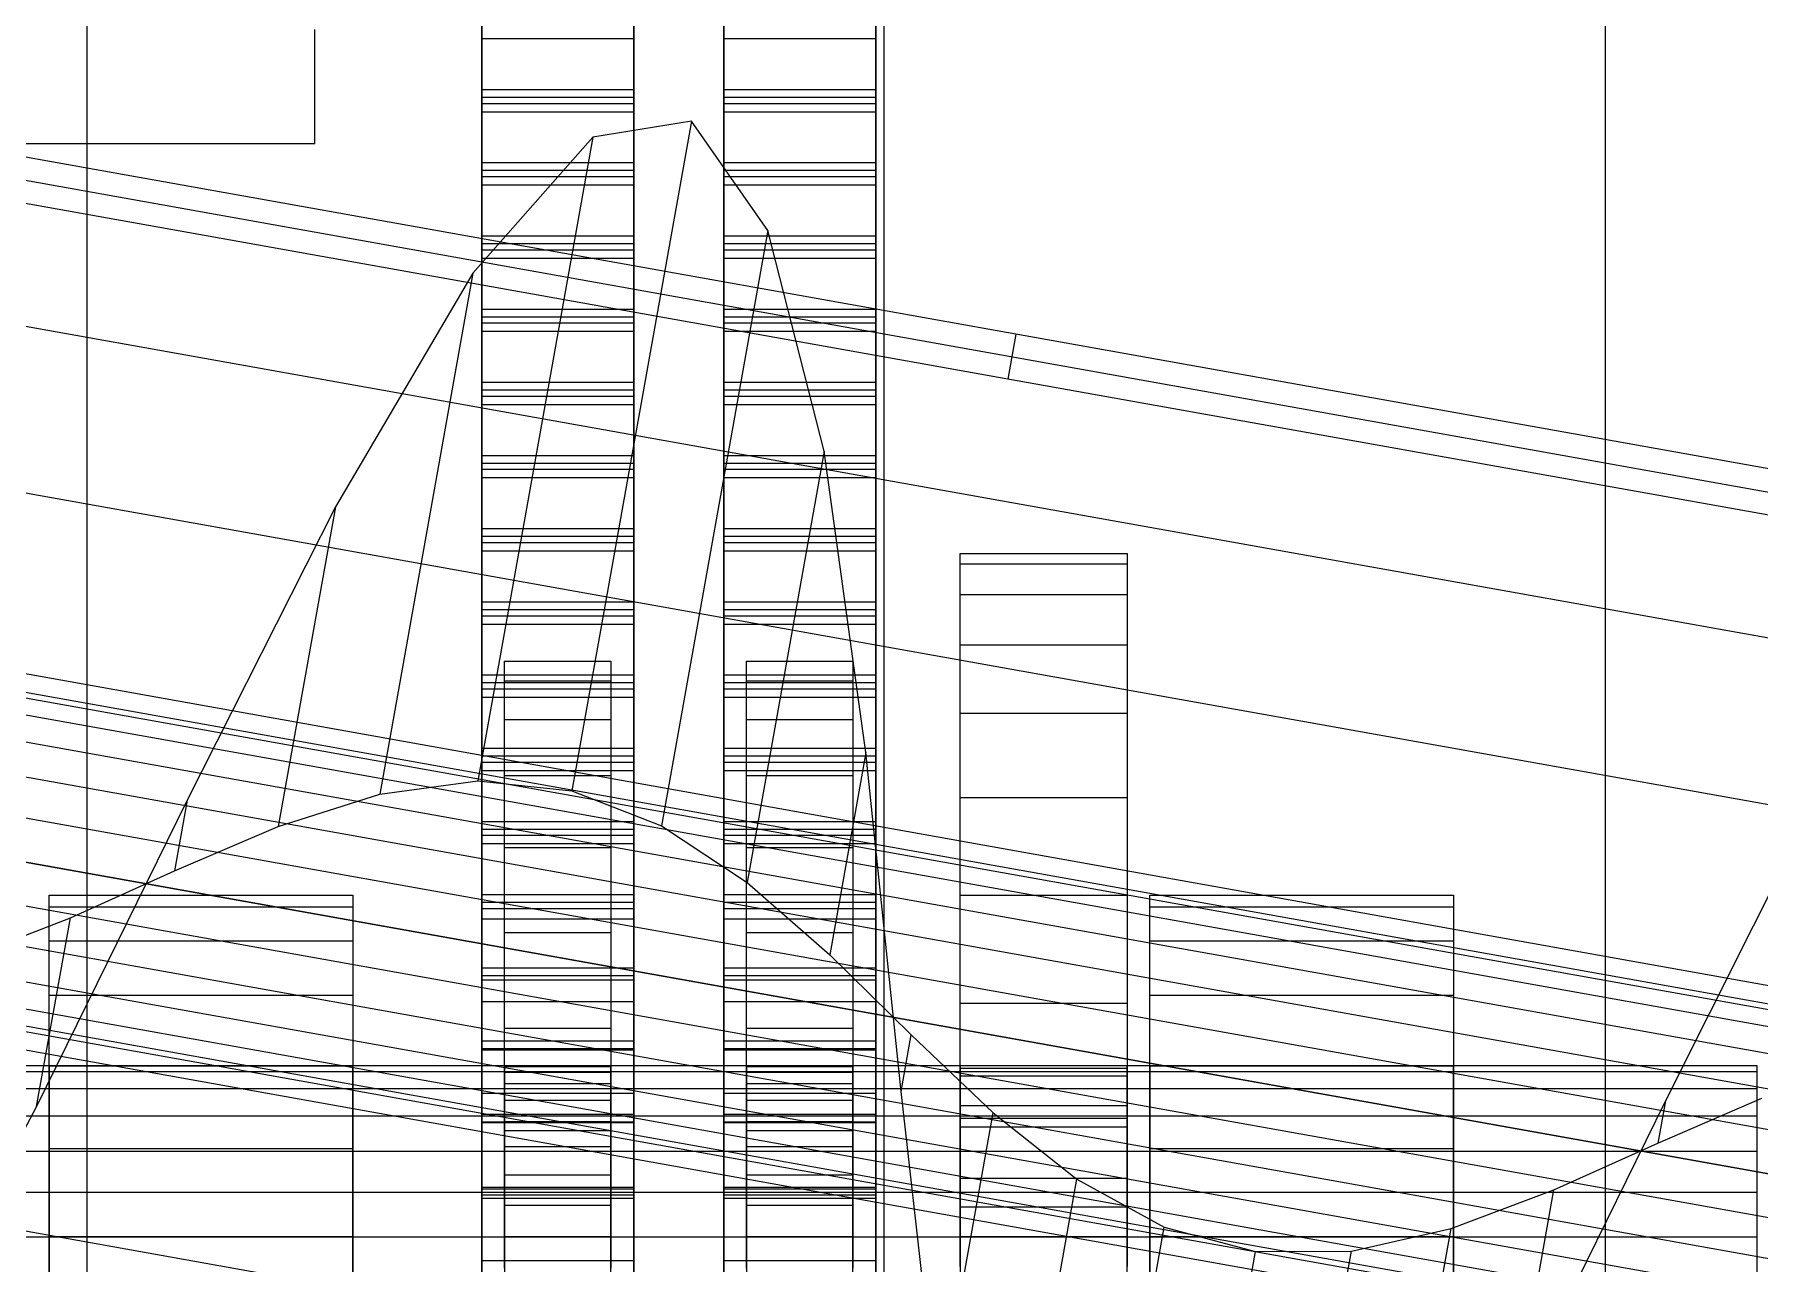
# Model space of a CAD drawing. Header units: millimetres. Extents: x -2500 to 58855, y -53268 to 6837.
# Drawn here: x 1393.1 to 1620.3, y -33517 to -33355.2 of the extents above; entities that cross this region are included whole.
import ezdxf

# ---------------------------------------------------------------- set-up
doc = ezdxf.new("R2010")
doc.units = ezdxf.units.MM
doc.layers.add('frontal_dos-mix', color=7, linetype='Continuous', lineweight=0)
doc.layers.add('frontal_secador', color=7, linetype='Continuous', lineweight=0)

msp = doc.modelspace()

# ---------------------------------------------------------------- linework, layer by layer
at = {"layer": 'frontal_dos-mix'}
for p, q in [((265.556, -33172.991), (1915.556, -33467.991)), ((1912.222, -33486.638), (262.222, -33191.638)), ((1908.419, -33507.911), (258.419, -33212.911)), ((1952.96, -33542.881), (174.989, -33225.002)), ((1953.091, -33542.143), (175.121, -33224.264)), ((1952.573, -33545.045), (174.602, -33227.165)), ((1951.957, -33548.486), (173.987, -33230.607)), ((1951.156, -33552.972), (173.185, -33235.092)), ((1904.292, -33530.994), (254.292, -33235.994)), ((1950.222, -33558.195), (172.251, -33240.315)), ((171.249, -33245.92), (1949.22, -33563.8)), ((1948.217, -33569.405), (170.247, -33251.525)), ((1947.284, -33574.628), (169.313, -33256.749)), ((1900, -33555), (250, -33260)), ((1946.482, -33579.113), (168.511, -33261.234)), ((1945.48, -33584.719), (167.509, -33266.839)), ((1945.866, -33582.555), (167.896, -33264.675)), ((1945.348, -33585.456), (167.377, -33267.577)), ((1895.708, -33579.006), (245.708, -33284.006)), ((1891.581, -33602.089), (241.581, -33307.089)), ((1522.328, -33394.639), (1128.572, -33324.24)), ((1521.272, -33400.546), (1127.516, -33330.147)), ((1479.623, -33366.578), (1463.854, -33454.774)), ((1479.623, -33366.578), (1466.637, -33368.662)), ((1489.66, -33380.983), (1479.623, -33366.578)), ((1466.637, -33368.662), (1450.819, -33386.592)), ((1466.637, -33368.662), (1451.482, -33453.428)), ((1489.66, -33380.983), (1475.648, -33459.36)), ((1497.078, -33410.04), (1489.66, -33380.983)), ((1450.819, -33386.592), (1432.707, -33417.348)), ((1450.819, -33386.592), (1438.554, -33455.194)), ((1522.328, -33394.639), (1521.272, -33400.546)), ((1916.084, -33465.038), (1522.328, -33394.639)), ((1915.028, -33470.945), (1521.272, -33400.546)), ((1497.078, -33410.04), (1486.926, -33466.823)), ((1502.598, -33449.713), (1497.078, -33410.04)), ((1432.707, -33417.348), (1413.187, -33455.98)), ((1432.707, -33417.348), (1425.175, -33459.479)), ((1502.598, -33449.713), (1497.832, -33476.372)), ((1507.227, -33494.37), (1502.598, -33449.713)), ((1425.175, -33459.479), (1438.554, -33455.194)), ((1438.554, -33455.194), (1451.482, -33453.428)), ((1451.482, -33453.428), (1463.854, -33454.774)), ((1463.854, -33454.774), (1475.648, -33459.36)), ((1413.187, -33455.98), (1393.356, -33496.357)), ((1413.187, -33455.98), (1411.519, -33465.312)), ((1627.523, -33456.45), (1607.914, -33495.58)), ((1411.519, -33465.312), (1425.175, -33459.479)), ((1475.648, -33459.36), (1486.926, -33466.823)), ((1397.802, -33471.487), (1411.519, -33465.312)), ((1486.926, -33466.823), (1497.832, -33476.372)), ((1384.248, -33476.749), (1397.802, -33471.487)), ((1393.356, -33496.357), (1397.802, -33471.487)), ((1497.832, -33476.372), (1508.562, -33486.9)), ((1507.227, -33494.37), (1508.562, -33486.9)), ((1508.562, -33486.9), (1519.342, -33497.154)), ((1393.356, -33496.357), (1374.355, -33532.084)), ((1512.105, -33537.631), (1507.227, -33494.37)), ((1607.914, -33495.58), (1588.118, -33535.757)), ((1606.912, -33501.185), (1620.585, -33495.255)), ((1607.914, -33495.58), (1606.912, -33501.185)), ((1512.105, -33537.631), (1519.342, -33497.154)), ((1519.342, -33497.154), (1530.388, -33505.921)), ((1593.202, -33507.321), (1606.912, -33501.185)), ((1518.337, -33573.324), (1530.388, -33505.921)), ((1530.388, -33505.921), (1541.876, -33512.213)), ((1579.678, -33512.413), (1593.202, -33507.321)), ((1588.118, -33535.757), (1593.202, -33507.321)), ((1526.821, -33596.416), (1541.876, -33512.213)), ((1541.876, -33512.213), (1553.916, -33515.412)), ((1566.537, -33515.368), (1579.678, -33512.413)), ((1569.272, -33570.619), (1579.678, -33512.413)), ((1538.12, -33603.766), (1553.916, -33515.412)), ((1552.372, -33594.598), (1566.537, -33515.368)), ((1553.916, -33515.412), (1566.537, -33515.368))]:
    msp.add_line(p, q, dxfattribs=at)
at = {"layer": 'frontal_secador'}
for p, q in [((1600, -35975), (1600, -33010)), ((1400, -35335), (1400, -33065)), ((1400, -34650), (1400, -33065)), ((1400, -35350), (1400, -33100)), ((1505, -33623.5), (1505, -33123.5)), ((1452, -33346.048), (1452, -33355.686)), ((1472, -33355.686), (1472, -33346.048)), ((1483.88, -33346.048), (1483.88, -33355.686)), ((1503.88, -33355.686), (1503.88, -33346.048)), ((1452, -33362.398), (1452, -33352.76)), ((1472, -33352.76), (1472, -33362.398)), ((1483.88, -33362.398), (1483.88, -33352.76)), ((1503.88, -33352.76), (1503.88, -33362.398)), ((1430, -33369.495), (1430, -33354.495)), ((1452, -33353.811), (1452, -33363.45)), ((1452, -33353.811), (1452, -33362.398)), ((1452, -33364.273), (1452, -33354.635)), ((1472, -33363.45), (1472, -33353.811)), ((1472, -33362.398), (1472, -33353.811)), ((1472, -33354.635), (1472, -33364.273)), ((1483.88, -33353.811), (1483.88, -33363.45)), ((1483.88, -33353.811), (1483.88, -33362.398)), ((1483.88, -33364.273), (1483.88, -33354.635)), ((1503.88, -33363.45), (1503.88, -33353.811)), ((1503.88, -33362.398), (1503.88, -33353.811)), ((1503.88, -33354.635), (1503.88, -33364.273)), ((1452, -33355.686), (1472, -33355.686)), ((1452, -33364.273), (1452, -33355.686)), ((1452, -33355.686), (1452, -33365.325)), ((1472, -33355.686), (1472, -33364.273)), ((1472, -33365.325), (1472, -33355.686)), ((1483.88, -33355.686), (1503.88, -33355.686)), ((1483.88, -33364.273), (1483.88, -33355.686)), ((1483.88, -33355.686), (1483.88, -33365.325)), ((1503.88, -33355.686), (1503.88, -33364.273)), ((1503.88, -33365.325), (1503.88, -33355.686)), ((1452, -33372.037), (1452, -33362.398)), ((1452, -33362.398), (1472, -33362.398)), ((1472, -33363.45), (1452, -33363.45)), ((1452, -33363.45), (1452, -33373.088)), ((1452, -33363.45), (1452, -33372.037)), ((1472, -33364.273), (1452, -33364.273)), ((1452, -33373.912), (1452, -33364.273)), ((1472, -33362.398), (1472, -33372.037)), ((1472, -33373.088), (1472, -33363.45)), ((1472, -33372.037), (1472, -33363.45)), ((1472, -33364.273), (1472, -33373.912)), ((1483.88, -33372.037), (1483.88, -33362.398)), ((1483.88, -33362.398), (1503.88, -33362.398)), ((1503.88, -33363.45), (1483.88, -33363.45)), ((1483.88, -33363.45), (1483.88, -33373.088)), ((1483.88, -33363.45), (1483.88, -33372.037)), ((1503.88, -33364.273), (1483.88, -33364.273)), ((1483.88, -33373.912), (1483.88, -33364.273)), ((1503.88, -33362.398), (1503.88, -33372.037)), ((1503.88, -33373.088), (1503.88, -33363.45)), ((1503.88, -33372.037), (1503.88, -33363.45)), ((1503.88, -33364.273), (1503.88, -33373.912)), ((1452, -33365.325), (1472, -33365.325)), ((1452, -33373.912), (1452, -33365.325)), ((1452, -33365.325), (1452, -33374.963)), ((1472, -33365.325), (1472, -33373.912)), ((1472, -33374.963), (1472, -33365.325)), ((1483.88, -33365.325), (1503.88, -33365.325)), ((1483.88, -33373.912), (1483.88, -33365.325)), ((1483.88, -33365.325), (1483.88, -33374.963)), ((1503.88, -33365.325), (1503.88, -33373.912)), ((1503.88, -33374.963), (1503.88, -33365.325)), ((1370, -33369.495), (1430, -33369.495)), ((1452, -33381.675), (1452, -33372.037)), ((1452, -33372.037), (1472, -33372.037)), ((1472, -33373.088), (1452, -33373.088)), ((1452, -33373.088), (1452, -33382.727)), ((1452, -33373.088), (1452, -33381.675)), ((1472, -33372.037), (1472, -33381.675)), ((1472, -33382.727), (1472, -33373.088)), ((1472, -33381.675), (1472, -33373.088)), ((1483.88, -33381.675), (1483.88, -33372.037)), ((1483.88, -33372.037), (1503.88, -33372.037)), ((1503.88, -33373.088), (1483.88, -33373.088)), ((1483.88, -33373.088), (1483.88, -33382.727)), ((1483.88, -33373.088), (1483.88, -33381.675)), ((1503.88, -33372.037), (1503.88, -33381.675)), ((1503.88, -33382.727), (1503.88, -33373.088)), ((1503.88, -33381.675), (1503.88, -33373.088)), ((1472, -33373.912), (1452, -33373.912)), ((1452, -33383.55), (1452, -33373.912)), ((1452, -33374.963), (1472, -33374.963)), ((1452, -33383.55), (1452, -33374.963)), ((1452, -33374.963), (1452, -33384.602)), ((1472, -33373.912), (1472, -33383.55)), ((1472, -33374.963), (1472, -33383.55)), ((1472, -33384.602), (1472, -33374.963)), ((1503.88, -33373.912), (1483.88, -33373.912)), ((1483.88, -33383.55), (1483.88, -33373.912)), ((1483.88, -33374.963), (1503.88, -33374.963)), ((1483.88, -33383.55), (1483.88, -33374.963)), ((1483.88, -33374.963), (1483.88, -33384.602)), ((1503.88, -33373.912), (1503.88, -33383.55)), ((1503.88, -33374.963), (1503.88, -33383.55)), ((1503.88, -33384.602), (1503.88, -33374.963)), ((1452, -33391.314), (1452, -33381.675)), ((1452, -33381.675), (1472, -33381.675)), ((1472, -33382.727), (1452, -33382.727)), ((1452, -33382.727), (1452, -33392.365)), ((1452, -33382.727), (1452, -33391.314)), ((1472, -33381.675), (1472, -33391.314)), ((1472, -33392.365), (1472, -33382.727)), ((1472, -33391.314), (1472, -33382.727)), ((1483.88, -33391.314), (1483.88, -33381.675)), ((1483.88, -33381.675), (1503.88, -33381.675)), ((1503.88, -33382.727), (1483.88, -33382.727)), ((1483.88, -33382.727), (1483.88, -33392.365)), ((1483.88, -33382.727), (1483.88, -33391.314)), ((1503.88, -33381.675), (1503.88, -33391.314)), ((1503.88, -33392.365), (1503.88, -33382.727)), ((1503.88, -33391.314), (1503.88, -33382.727)), ((1472, -33383.55), (1452, -33383.55)), ((1452, -33393.189), (1452, -33383.55)), ((1452, -33384.602), (1472, -33384.602)), ((1452, -33393.189), (1452, -33384.602)), ((1452, -33384.602), (1452, -33394.24)), ((1472, -33383.55), (1472, -33393.189)), ((1472, -33384.602), (1472, -33393.189)), ((1472, -33394.24), (1472, -33384.602)), ((1503.88, -33383.55), (1483.88, -33383.55)), ((1483.88, -33393.189), (1483.88, -33383.55)), ((1483.88, -33384.602), (1503.88, -33384.602)), ((1483.88, -33393.189), (1483.88, -33384.602)), ((1483.88, -33384.602), (1483.88, -33394.24)), ((1503.88, -33383.55), (1503.88, -33393.189)), ((1503.88, -33384.602), (1503.88, -33393.189)), ((1503.88, -33394.24), (1503.88, -33384.602)), ((1452, -33400.952), (1452, -33391.314)), ((1452, -33391.314), (1472, -33391.314)), ((1472, -33391.314), (1472, -33400.952)), ((1483.88, -33400.952), (1483.88, -33391.314)), ((1483.88, -33391.314), (1503.88, -33391.314)), ((1503.88, -33391.314), (1503.88, -33400.952)), ((1472, -33392.365), (1452, -33392.365)), ((1452, -33392.365), (1452, -33402.004)), ((1452, -33392.365), (1452, -33400.952)), ((1472, -33393.189), (1452, -33393.189)), ((1452, -33402.827), (1452, -33393.189)), ((1472, -33402.004), (1472, -33392.365)), ((1472, -33400.952), (1472, -33392.365)), ((1472, -33393.189), (1472, -33402.827)), ((1503.88, -33392.365), (1483.88, -33392.365)), ((1483.88, -33392.365), (1483.88, -33402.004)), ((1483.88, -33392.365), (1483.88, -33400.952)), ((1503.88, -33393.189), (1483.88, -33393.189)), ((1483.88, -33402.827), (1483.88, -33393.189)), ((1503.88, -33402.004), (1503.88, -33392.365)), ((1503.88, -33400.952), (1503.88, -33392.365)), ((1503.88, -33393.189), (1503.88, -33402.827)), ((1452, -33394.24), (1472, -33394.24)), ((1452, -33402.827), (1452, -33394.24)), ((1452, -33394.24), (1452, -33403.879)), ((1472, -33394.24), (1472, -33402.827)), ((1472, -33403.879), (1472, -33394.24)), ((1483.88, -33394.24), (1503.88, -33394.24)), ((1483.88, -33402.827), (1483.88, -33394.24)), ((1483.88, -33394.24), (1483.88, -33403.879)), ((1503.88, -33394.24), (1503.88, -33402.827)), ((1503.88, -33403.879), (1503.88, -33394.24)), ((1452, -33410.591), (1452, -33400.952)), ((1452, -33400.952), (1472, -33400.952)), ((1472, -33400.952), (1472, -33410.591)), ((1483.88, -33410.591), (1483.88, -33400.952)), ((1483.88, -33400.952), (1503.88, -33400.952)), ((1503.88, -33400.952), (1503.88, -33410.591)), ((1472, -33402.004), (1452, -33402.004)), ((1452, -33402.004), (1452, -33411.642)), ((1452, -33402.004), (1452, -33410.591)), ((1472, -33402.827), (1452, -33402.827)), ((1452, -33412.466), (1452, -33402.827)), ((1472, -33411.642), (1472, -33402.004)), ((1472, -33410.591), (1472, -33402.004)), ((1472, -33402.827), (1472, -33412.466)), ((1503.88, -33402.004), (1483.88, -33402.004)), ((1483.88, -33402.004), (1483.88, -33411.642)), ((1483.88, -33402.004), (1483.88, -33410.591)), ((1503.88, -33402.827), (1483.88, -33402.827)), ((1483.88, -33412.466), (1483.88, -33402.827)), ((1503.88, -33411.642), (1503.88, -33402.004)), ((1503.88, -33410.591), (1503.88, -33402.004)), ((1503.88, -33402.827), (1503.88, -33412.466)), ((1452, -33403.879), (1472, -33403.879)), ((1452, -33412.466), (1452, -33403.879)), ((1452, -33403.879), (1452, -33413.517)), ((1472, -33403.879), (1472, -33412.466)), ((1472, -33413.517), (1472, -33403.879)), ((1483.88, -33403.879), (1503.88, -33403.879)), ((1483.88, -33412.466), (1483.88, -33403.879)), ((1483.88, -33403.879), (1483.88, -33413.517)), ((1503.88, -33403.879), (1503.88, -33412.466)), ((1503.88, -33413.517), (1503.88, -33403.879)), ((1452, -33420.229), (1452, -33410.591)), ((1452, -33410.591), (1472, -33410.591)), ((1472, -33411.642), (1452, -33411.642)), ((1452, -33411.642), (1452, -33421.281)), ((1452, -33411.642), (1452, -33420.229)), ((1472, -33410.591), (1472, -33420.229)), ((1472, -33421.281), (1472, -33411.642)), ((1472, -33420.229), (1472, -33411.642)), ((1483.88, -33420.229), (1483.88, -33410.591)), ((1483.88, -33410.591), (1503.88, -33410.591)), ((1503.88, -33411.642), (1483.88, -33411.642)), ((1483.88, -33411.642), (1483.88, -33421.281)), ((1483.88, -33411.642), (1483.88, -33420.229)), ((1503.88, -33410.591), (1503.88, -33420.229)), ((1503.88, -33421.281), (1503.88, -33411.642)), ((1503.88, -33420.229), (1503.88, -33411.642)), ((1472, -33412.466), (1452, -33412.466)), ((1452, -33422.104), (1452, -33412.466)), ((1452, -33413.517), (1472, -33413.517)), ((1452, -33422.104), (1452, -33413.517)), ((1452, -33413.517), (1452, -33423.156)), ((1472, -33412.466), (1472, -33422.104)), ((1472, -33413.517), (1472, -33422.104)), ((1472, -33423.156), (1472, -33413.517)), ((1503.88, -33412.466), (1483.88, -33412.466)), ((1483.88, -33422.104), (1483.88, -33412.466)), ((1483.88, -33413.517), (1503.88, -33413.517)), ((1483.88, -33422.104), (1483.88, -33413.517)), ((1483.88, -33413.517), (1483.88, -33423.156)), ((1503.88, -33412.466), (1503.88, -33422.104)), ((1503.88, -33413.517), (1503.88, -33422.104)), ((1503.88, -33423.156), (1503.88, -33413.517)), ((1452, -33429.868), (1452, -33420.229)), ((1452, -33420.229), (1472, -33420.229)), ((1472, -33421.281), (1452, -33421.281)), ((1452, -33421.281), (1452, -33430.919)), ((1452, -33421.281), (1452, -33429.868)), ((1472, -33420.229), (1472, -33429.868)), ((1472, -33430.919), (1472, -33421.281)), ((1472, -33429.868), (1472, -33421.281)), ((1483.88, -33429.868), (1483.88, -33420.229)), ((1483.88, -33420.229), (1503.88, -33420.229)), ((1503.88, -33421.281), (1483.88, -33421.281)), ((1483.88, -33421.281), (1483.88, -33430.919)), ((1483.88, -33421.281), (1483.88, -33429.868)), ((1503.88, -33420.229), (1503.88, -33429.868)), ((1503.88, -33430.919), (1503.88, -33421.281)), ((1503.88, -33429.868), (1503.88, -33421.281)), ((1472, -33422.104), (1452, -33422.104)), ((1452, -33431.743), (1452, -33422.104)), ((1452, -33423.156), (1472, -33423.156)), ((1452, -33431.743), (1452, -33423.156)), ((1452, -33423.156), (1452, -33432.794)), ((1472, -33422.104), (1472, -33431.743)), ((1472, -33423.156), (1472, -33431.743)), ((1472, -33432.794), (1472, -33423.156)), ((1503.88, -33422.104), (1483.88, -33422.104)), ((1483.88, -33431.743), (1483.88, -33422.104)), ((1483.88, -33423.156), (1503.88, -33423.156)), ((1483.88, -33431.743), (1483.88, -33423.156)), ((1483.88, -33423.156), (1483.88, -33432.794)), ((1503.88, -33422.104), (1503.88, -33431.743)), ((1503.88, -33423.156), (1503.88, -33431.743)), ((1503.88, -33432.794), (1503.88, -33423.156)), ((1515, -33424.867), (1515, -33423.5)), ((1515, -33423.5), (1537, -33423.5)), ((1515, -33491), (1515, -33423.5)), ((1537, -33423.5), (1537, -33424.867)), ((1537, -33423.5), (1537, -33491)), ((1515, -33428.928), (1515, -33424.867)), ((1515, -33424.867), (1537, -33424.867)), ((1515, -33491.342), (1515, -33424.867)), ((1537, -33424.867), (1537, -33428.928)), ((1537, -33424.867), (1537, -33491.342)), ((1452, -33439.506), (1452, -33429.868)), ((1452, -33429.868), (1472, -33429.868)), ((1472, -33429.868), (1472, -33439.506)), ((1483.88, -33439.506), (1483.88, -33429.868)), ((1483.88, -33429.868), (1503.88, -33429.868)), ((1503.88, -33429.868), (1503.88, -33439.506)), ((1515, -33435.558), (1515, -33428.928)), ((1515, -33428.928), (1537, -33428.928)), ((1515, -33492.357), (1515, -33428.928)), ((1537, -33428.928), (1537, -33435.558)), ((1537, -33428.928), (1537, -33492.357)), ((1472, -33430.919), (1452, -33430.919)), ((1452, -33430.919), (1452, -33440.558)), ((1452, -33430.919), (1452, -33439.506)), ((1472, -33431.743), (1452, -33431.743)), ((1452, -33441.381), (1452, -33431.743)), ((1472, -33440.558), (1472, -33430.919)), ((1472, -33439.506), (1472, -33430.919)), ((1472, -33431.743), (1472, -33441.381)), ((1503.88, -33430.919), (1483.88, -33430.919)), ((1483.88, -33430.919), (1483.88, -33440.558)), ((1483.88, -33430.919), (1483.88, -33439.506)), ((1503.88, -33431.743), (1483.88, -33431.743)), ((1483.88, -33441.381), (1483.88, -33431.743)), ((1503.88, -33440.558), (1503.88, -33430.919)), ((1503.88, -33439.506), (1503.88, -33430.919)), ((1503.88, -33431.743), (1503.88, -33441.381)), ((1452, -33432.794), (1472, -33432.794)), ((1452, -33441.381), (1452, -33432.794)), ((1452, -33432.794), (1452, -33442.433)), ((1472, -33432.794), (1472, -33441.381)), ((1472, -33442.433), (1472, -33432.794)), ((1483.88, -33432.794), (1503.88, -33432.794)), ((1483.88, -33441.381), (1483.88, -33432.794)), ((1483.88, -33432.794), (1483.88, -33442.433)), ((1503.88, -33432.794), (1503.88, -33441.381)), ((1503.88, -33442.433), (1503.88, -33432.794)), ((1515, -33444.556), (1515, -33435.558)), ((1515, -33435.558), (1537, -33435.558)), ((1515, -33494.014), (1515, -33435.558)), ((1537, -33435.558), (1537, -33444.556)), ((1537, -33435.558), (1537, -33494.014)), ((1452, -33449.145), (1452, -33439.506)), ((1452, -33439.506), (1472, -33439.506)), ((1455, -33440.29), (1455, -33437.709)), ((1455, -33437.709), (1469, -33437.709)), ((1455, -33491.096), (1455, -33437.709)), ((1469, -33437.709), (1469, -33440.29)), ((1469, -33437.709), (1469, -33491.096)), ((1472, -33439.506), (1472, -33449.145)), ((1483.88, -33449.145), (1483.88, -33439.506)), ((1483.88, -33439.506), (1503.88, -33439.506)), ((1486.88, -33440.29), (1486.88, -33437.709)), ((1486.88, -33437.709), (1500.88, -33437.709)), ((1486.88, -33491.096), (1486.88, -33437.709)), ((1500.88, -33437.709), (1500.88, -33440.29)), ((1500.88, -33437.709), (1500.88, -33491.096)), ((1503.88, -33439.506), (1503.88, -33449.145)), ((1472, -33440.558), (1452, -33440.558)), ((1452, -33440.558), (1452, -33450.196)), ((1452, -33440.558), (1452, -33449.145)), ((1472, -33441.381), (1452, -33441.381)), ((1452, -33451.02), (1452, -33441.381)), ((1455, -33445.364), (1455, -33440.29)), ((1455, -33440.29), (1469, -33440.29)), ((1455, -33491.859), (1455, -33440.29)), ((1469, -33440.29), (1469, -33445.364)), ((1469, -33440.29), (1469, -33491.859)), ((1472, -33450.196), (1472, -33440.558)), ((1472, -33449.145), (1472, -33440.558)), ((1472, -33441.381), (1472, -33451.02)), ((1503.88, -33440.558), (1483.88, -33440.558)), ((1483.88, -33440.558), (1483.88, -33450.196)), ((1483.88, -33440.558), (1483.88, -33449.145)), ((1503.88, -33441.381), (1483.88, -33441.381)), ((1483.88, -33451.02), (1483.88, -33441.381)), ((1486.88, -33445.364), (1486.88, -33440.29)), ((1486.88, -33440.29), (1500.88, -33440.29)), ((1486.88, -33491.859), (1486.88, -33440.29)), ((1500.88, -33440.29), (1500.88, -33445.364)), ((1500.88, -33440.29), (1500.88, -33491.859)), ((1503.88, -33450.196), (1503.88, -33440.558)), ((1503.88, -33449.145), (1503.88, -33440.558)), ((1503.88, -33441.381), (1503.88, -33451.02)), ((1452, -33442.433), (1472, -33442.433)), ((1452, -33451.02), (1452, -33442.433)), ((1452, -33442.433), (1452, -33452.071)), ((1472, -33442.433), (1472, -33451.02)), ((1472, -33452.071), (1472, -33442.433)), ((1483.88, -33442.433), (1503.88, -33442.433)), ((1483.88, -33451.02), (1483.88, -33442.433)), ((1483.88, -33442.433), (1483.88, -33452.071)), ((1503.88, -33442.433), (1503.88, -33451.02)), ((1503.88, -33452.071), (1503.88, -33442.433)), ((1455, -33452.758), (1455, -33445.364)), ((1455, -33445.364), (1469, -33445.364)), ((1455, -33493.359), (1455, -33445.364)), ((1469, -33445.364), (1469, -33452.758)), ((1469, -33445.364), (1469, -33493.359)), ((1486.88, -33452.758), (1486.88, -33445.364)), ((1486.88, -33445.364), (1500.88, -33445.364)), ((1486.88, -33493.359), (1486.88, -33445.364)), ((1500.88, -33445.364), (1500.88, -33452.758)), ((1500.88, -33445.364), (1500.88, -33493.359)), ((1515, -33455.649), (1515, -33444.556)), ((1515, -33444.556), (1537, -33444.556)), ((1515, -33496.264), (1515, -33444.556)), ((1537, -33444.556), (1537, -33455.649)), ((1537, -33444.556), (1537, -33496.264)), ((1452, -33458.783), (1452, -33449.145)), ((1452, -33449.145), (1472, -33449.145)), ((1472, -33450.196), (1452, -33450.196)), ((1452, -33450.196), (1452, -33459.835)), ((1452, -33450.196), (1452, -33458.783)), ((1472, -33449.145), (1472, -33458.783)), ((1472, -33459.835), (1472, -33450.196)), ((1472, -33458.783), (1472, -33450.196)), ((1483.88, -33458.783), (1483.88, -33449.145)), ((1483.88, -33449.145), (1503.88, -33449.145)), ((1503.88, -33450.196), (1483.88, -33450.196)), ((1483.88, -33450.196), (1483.88, -33459.835)), ((1483.88, -33450.196), (1483.88, -33458.783)), ((1503.88, -33449.145), (1503.88, -33458.783)), ((1503.88, -33459.835), (1503.88, -33450.196)), ((1503.88, -33458.783), (1503.88, -33450.196)), ((1472, -33451.02), (1452, -33451.02)), ((1452, -33460.658), (1452, -33451.02)), ((1452, -33452.071), (1472, -33452.071)), ((1452, -33460.658), (1452, -33452.071)), ((1452, -33452.071), (1452, -33461.71)), ((1455, -33462.221), (1455, -33452.758)), ((1455, -33452.758), (1469, -33452.758)), ((1455, -33495.545), (1455, -33452.758)), ((1469, -33452.758), (1469, -33462.221)), ((1469, -33452.758), (1469, -33495.545)), ((1472, -33451.02), (1472, -33460.658)), ((1472, -33452.071), (1472, -33460.658)), ((1472, -33461.71), (1472, -33452.071)), ((1503.88, -33451.02), (1483.88, -33451.02)), ((1483.88, -33460.658), (1483.88, -33451.02)), ((1483.88, -33452.071), (1503.88, -33452.071)), ((1483.88, -33460.658), (1483.88, -33452.071)), ((1483.88, -33452.071), (1483.88, -33461.71)), ((1486.88, -33462.221), (1486.88, -33452.758)), ((1486.88, -33452.758), (1500.88, -33452.758)), ((1486.88, -33495.545), (1486.88, -33452.758)), ((1500.88, -33452.758), (1500.88, -33462.221)), ((1500.88, -33452.758), (1500.88, -33495.545)), ((1503.88, -33451.02), (1503.88, -33460.658)), ((1503.88, -33452.071), (1503.88, -33460.658)), ((1503.88, -33461.71), (1503.88, -33452.071)), ((1515, -33468.5), (1515, -33455.649)), ((1515, -33455.649), (1537, -33455.649)), ((1515, -33499.037), (1515, -33455.649)), ((1537, -33455.649), (1537, -33468.5)), ((1537, -33455.649), (1537, -33499.037)), ((1452, -33468.422), (1452, -33458.783)), ((1452, -33458.783), (1472, -33458.783)), ((1472, -33459.835), (1452, -33459.835)), ((1452, -33459.835), (1452, -33469.473)), ((1452, -33459.835), (1452, -33468.422)), ((1472, -33458.783), (1472, -33468.422)), ((1472, -33469.473), (1472, -33459.835)), ((1472, -33468.422), (1472, -33459.835)), ((1483.88, -33468.422), (1483.88, -33458.783)), ((1483.88, -33458.783), (1503.88, -33458.783)), ((1503.88, -33459.835), (1483.88, -33459.835)), ((1483.88, -33459.835), (1483.88, -33469.473)), ((1483.88, -33459.835), (1483.88, -33468.422)), ((1503.88, -33458.783), (1503.88, -33468.422)), ((1503.88, -33469.473), (1503.88, -33459.835)), ((1503.88, -33468.422), (1503.88, -33459.835)), ((1472, -33460.658), (1452, -33460.658)), ((1452, -33470.297), (1452, -33460.658)), ((1452, -33461.71), (1472, -33461.71)), ((1452, -33470.297), (1452, -33461.71)), ((1452, -33461.71), (1452, -33471.601)), ((1455, -33473.43), (1455, -33462.221)), ((1455, -33462.221), (1469, -33462.221)), ((1455, -33498.342), (1455, -33462.221)), ((1469, -33462.221), (1469, -33473.43)), ((1469, -33462.221), (1469, -33498.342)), ((1472, -33460.658), (1472, -33470.297)), ((1472, -33461.71), (1472, -33470.297)), ((1472, -33471.601), (1472, -33461.71)), ((1503.88, -33460.658), (1483.88, -33460.658)), ((1483.88, -33470.297), (1483.88, -33460.658)), ((1483.88, -33461.71), (1503.88, -33461.71)), ((1483.88, -33470.297), (1483.88, -33461.71)), ((1483.88, -33461.71), (1483.88, -33471.601)), ((1486.88, -33473.43), (1486.88, -33462.221)), ((1486.88, -33462.221), (1500.88, -33462.221)), ((1486.88, -33498.342), (1486.88, -33462.221)), ((1500.88, -33462.221), (1500.88, -33473.43)), ((1500.88, -33462.221), (1500.88, -33498.342)), ((1503.88, -33460.658), (1503.88, -33470.297)), ((1503.88, -33461.71), (1503.88, -33470.297)), ((1503.88, -33471.601), (1503.88, -33461.71)), ((1395, -33470.033), (1395, -33468.5)), ((1395, -33468.5), (1435, -33468.5)), ((1395, -33491), (1395, -33468.5)), ((1435, -33468.5), (1435, -33470.033)), ((1435, -33468.5), (1435, -33491)), ((1452, -33478.06), (1452, -33468.422)), ((1452, -33468.422), (1472, -33468.422)), ((1472, -33468.422), (1472, -33478.06)), ((1483.88, -33478.06), (1483.88, -33468.422)), ((1483.88, -33468.422), (1503.88, -33468.422)), ((1503.88, -33468.422), (1503.88, -33478.06)), ((1515, -33482.718), (1515, -33468.5)), ((1515, -33468.5), (1537, -33468.5)), ((1515, -33502.25), (1515, -33468.5)), ((1537, -33468.5), (1537, -33482.718)), ((1537, -33468.5), (1537, -33502.25)), ((1540, -33470.033), (1540, -33468.5)), ((1540, -33468.5), (1580, -33468.5)), ((1540, -33491), (1540, -33468.5)), ((1580, -33468.5), (1580, -33470.033)), ((1580, -33468.5), (1580, -33491)), ((1395, -33474.529), (1395, -33470.033)), ((1395, -33470.033), (1435, -33470.033)), ((1395, -33491.767), (1395, -33470.033)), ((1435, -33470.033), (1435, -33474.529)), ((1435, -33470.033), (1435, -33491.767)), ((1472, -33469.473), (1452, -33469.473)), ((1452, -33469.473), (1452, -33479.112)), ((1452, -33469.473), (1452, -33478.06)), ((1472, -33470.297), (1452, -33470.297)), ((1452, -33479.683), (1452, -33470.297)), ((1472, -33479.112), (1472, -33469.473)), ((1472, -33478.06), (1472, -33469.473)), ((1472, -33470.297), (1472, -33479.683)), ((1503.88, -33469.473), (1483.88, -33469.473)), ((1483.88, -33469.473), (1483.88, -33479.112)), ((1483.88, -33469.473), (1483.88, -33478.06)), ((1503.88, -33470.297), (1483.88, -33470.297)), ((1483.88, -33479.683), (1483.88, -33470.297)), ((1503.88, -33479.112), (1503.88, -33469.473)), ((1503.88, -33478.06), (1503.88, -33469.473)), ((1503.88, -33470.297), (1503.88, -33479.683)), ((1540, -33474.529), (1540, -33470.033)), ((1540, -33470.033), (1580, -33470.033)), ((1540, -33491.767), (1540, -33470.033)), ((1580, -33470.033), (1580, -33474.529)), ((1580, -33470.033), (1580, -33491.767)), ((1452, -33471.601), (1472, -33471.601)), ((1452, -33479.683), (1452, -33471.601)), ((1452, -33471.601), (1452, -33482.513)), ((1455, -33486.004), (1455, -33473.43)), ((1455, -33473.43), (1469, -33473.43)), ((1455, -33501.655), (1455, -33473.43)), ((1469, -33473.43), (1469, -33486.004)), ((1469, -33473.43), (1469, -33501.655)), ((1472, -33471.601), (1472, -33479.683)), ((1472, -33482.513), (1472, -33471.601)), ((1483.88, -33471.601), (1503.88, -33471.601)), ((1483.88, -33479.683), (1483.88, -33471.601)), ((1483.88, -33471.601), (1483.88, -33482.513)), ((1486.88, -33486.004), (1486.88, -33473.43)), ((1486.88, -33473.43), (1500.88, -33473.43)), ((1486.88, -33501.655), (1486.88, -33473.43)), ((1500.88, -33473.43), (1500.88, -33486.004)), ((1500.88, -33473.43), (1500.88, -33501.655)), ((1503.88, -33471.601), (1503.88, -33479.683)), ((1503.88, -33482.513), (1503.88, -33471.601)), ((1395, -33481.68), (1395, -33474.529)), ((1395, -33474.529), (1435, -33474.529)), ((1395, -33494.014), (1395, -33474.529)), ((1435, -33474.529), (1435, -33481.68)), ((1435, -33474.529), (1435, -33494.014)), ((1540, -33481.68), (1540, -33474.529)), ((1540, -33474.529), (1580, -33474.529)), ((1540, -33494.014), (1540, -33474.529)), ((1580, -33474.529), (1580, -33481.68)), ((1580, -33474.529), (1580, -33494.014)), ((1452, -33487.699), (1452, -33478.06)), ((1452, -33478.06), (1472, -33478.06)), ((1472, -33478.06), (1472, -33487.699)), ((1483.88, -33487.699), (1483.88, -33478.06)), ((1483.88, -33478.06), (1503.88, -33478.06)), ((1503.88, -33478.06), (1503.88, -33487.699)), ((1472, -33479.112), (1452, -33479.112)), ((1452, -33479.112), (1452, -33488.75)), ((1452, -33479.112), (1452, -33487.699)), ((1472, -33479.683), (1452, -33479.683)), ((1452, -33488.897), (1452, -33479.683)), ((1472, -33488.75), (1472, -33479.112)), ((1472, -33487.699), (1472, -33479.112)), ((1472, -33479.683), (1472, -33488.897)), ((1503.88, -33479.112), (1483.88, -33479.112)), ((1483.88, -33479.112), (1483.88, -33488.75)), ((1483.88, -33479.112), (1483.88, -33487.699)), ((1503.88, -33479.683), (1483.88, -33479.683)), ((1483.88, -33488.897), (1483.88, -33479.683)), ((1503.88, -33488.75), (1503.88, -33479.112)), ((1503.88, -33487.699), (1503.88, -33479.112)), ((1503.88, -33479.683), (1503.88, -33488.897)), ((1395, -33491), (1395, -33481.68)), ((1395, -33481.68), (1435, -33481.68)), ((1395, -33497.59), (1395, -33481.68)), ((1435, -33481.68), (1435, -33491)), ((1435, -33481.68), (1435, -33497.59)), ((1452, -33482.513), (1472, -33482.513)), ((1452, -33488.897), (1452, -33482.513)), ((1452, -33482.513), (1452, -33494.579)), ((1472, -33482.513), (1472, -33488.897)), ((1472, -33494.579), (1472, -33482.513)), ((1483.88, -33482.513), (1503.88, -33482.513)), ((1483.88, -33488.897), (1483.88, -33482.513)), ((1483.88, -33482.513), (1483.88, -33494.579)), ((1503.88, -33482.513), (1503.88, -33488.897)), ((1503.88, -33494.579), (1503.88, -33482.513)), ((1515, -33497.872), (1515, -33482.718)), ((1515, -33482.718), (1537, -33482.718)), ((1515, -33505.805), (1515, -33482.718)), ((1537, -33482.718), (1537, -33497.872)), ((1537, -33482.718), (1537, -33505.805)), ((1540, -33491), (1540, -33481.68)), ((1540, -33481.68), (1580, -33481.68)), ((1540, -33497.59), (1540, -33481.68)), ((1580, -33481.68), (1580, -33491)), ((1580, -33481.68), (1580, -33497.59)), ((1455, -33499.514), (1455, -33486.004)), ((1455, -33486.004), (1469, -33486.004)), ((1455, -33505.372), (1455, -33486.004)), ((1469, -33486.004), (1469, -33499.514)), ((1469, -33486.004), (1469, -33505.372)), ((1486.88, -33499.514), (1486.88, -33486.004)), ((1486.88, -33486.004), (1500.88, -33486.004)), ((1486.88, -33505.372), (1486.88, -33486.004)), ((1500.88, -33486.004), (1500.88, -33499.514)), ((1500.88, -33486.004), (1500.88, -33505.372)), ((1452, -33497.337), (1452, -33487.699)), ((1452, -33487.699), (1472, -33487.699)), ((1472, -33488.75), (1452, -33488.75)), ((1452, -33488.75), (1452, -33498.389)), ((1452, -33488.75), (1452, -33497.337)), ((1472, -33488.897), (1452, -33488.897)), ((1452, -33498.479), (1452, -33488.897)), ((1472, -33487.699), (1472, -33497.337)), ((1472, -33498.389), (1472, -33488.75)), ((1472, -33497.337), (1472, -33488.75)), ((1472, -33488.897), (1472, -33498.479)), ((1483.88, -33497.337), (1483.88, -33487.699)), ((1483.88, -33487.699), (1503.88, -33487.699)), ((1503.88, -33488.75), (1483.88, -33488.75)), ((1483.88, -33488.75), (1483.88, -33498.389)), ((1483.88, -33488.75), (1483.88, -33497.337)), ((1503.88, -33488.897), (1483.88, -33488.897)), ((1483.88, -33498.479), (1483.88, -33488.897)), ((1503.88, -33487.699), (1503.88, -33497.337)), ((1503.88, -33498.389), (1503.88, -33488.75)), ((1503.88, -33497.337), (1503.88, -33488.75)), ((1503.88, -33488.897), (1503.88, -33498.479)), ((1620, -33491), (1360, -33491)), ((1620, -33491.767), (1360, -33491.767)), ((1395, -33501.853), (1395, -33491)), ((1395, -33491), (1435, -33491)), ((1395, -33502.25), (1395, -33491)), ((1395, -33491), (1395, -33491.767)), ((1395, -33491.767), (1395, -33494.014)), ((1435, -33491.767), (1395, -33491.767)), ((1435, -33491), (1435, -33501.853)), ((1435, -33491), (1435, -33502.25)), ((1435, -33491.767), (1435, -33491)), ((1435, -33494.014), (1435, -33491.767)), ((1455, -33491.096), (1455, -33491.859)), ((1469, -33491.096), (1455, -33491.096)), ((1455, -33491.859), (1455, -33493.359)), ((1469, -33491.859), (1455, -33491.859)), ((1469, -33491.859), (1469, -33491.096)), ((1469, -33493.359), (1469, -33491.859)), ((1486.88, -33491.096), (1486.88, -33491.859)), ((1500.88, -33491.096), (1486.88, -33491.096)), ((1486.88, -33491.859), (1486.88, -33493.359)), ((1500.88, -33491.859), (1486.88, -33491.859)), ((1500.88, -33491.859), (1500.88, -33491.096)), ((1500.88, -33493.359), (1500.88, -33491.859)), ((1515, -33491), (1515, -33491.342)), ((1537, -33491), (1515, -33491)), ((1515, -33491.342), (1515, -33492.357)), ((1537, -33491.342), (1515, -33491.342)), ((1537, -33491.342), (1537, -33491)), ((1537, -33492.357), (1537, -33491.342)), ((1540, -33501.853), (1540, -33491)), ((1540, -33491), (1580, -33491)), ((1540, -33502.25), (1540, -33491)), ((1540, -33491), (1540, -33491.767)), ((1540, -33491.767), (1540, -33494.014)), ((1580, -33491.767), (1540, -33491.767)), ((1580, -33491), (1580, -33501.853)), ((1580, -33491), (1580, -33502.25)), ((1580, -33491.767), (1580, -33491)), ((1580, -33494.014), (1580, -33491.767)), ((1620, -33491.767), (1620, -33491)), ((1620, -33494.014), (1620, -33491.767)), ((1620, -33494.014), (1360, -33494.014)), ((1395, -33494.014), (1395, -33497.59)), ((1435, -33494.014), (1395, -33494.014)), ((1435, -33497.59), (1435, -33494.014)), ((1455, -33493.359), (1455, -33495.545)), ((1469, -33493.359), (1455, -33493.359)), ((1469, -33495.545), (1469, -33493.359)), ((1486.88, -33493.359), (1486.88, -33495.545)), ((1500.88, -33493.359), (1486.88, -33493.359)), ((1500.88, -33495.545), (1500.88, -33493.359)), ((1515, -33492.357), (1515, -33494.014)), ((1537, -33492.357), (1515, -33492.357)), ((1515, -33494.014), (1515, -33496.264)), ((1537, -33494.014), (1515, -33494.014)), ((1537, -33494.014), (1537, -33492.357)), ((1537, -33496.264), (1537, -33494.014)), ((1540, -33494.014), (1540, -33497.59)), ((1580, -33494.014), (1540, -33494.014)), ((1580, -33497.59), (1580, -33494.014)), ((1620, -33497.59), (1620, -33494.014)), ((1452, -33494.579), (1472, -33494.579)), ((1452, -33498.479), (1452, -33494.579)), ((1452, -33494.579), (1452, -33507.166)), ((1455, -33495.545), (1455, -33498.342)), ((1469, -33495.545), (1455, -33495.545)), ((1469, -33498.342), (1469, -33495.545)), ((1472, -33494.579), (1472, -33498.479)), ((1472, -33507.166), (1472, -33494.579)), ((1483.88, -33494.579), (1503.88, -33494.579)), ((1483.88, -33498.479), (1483.88, -33494.579)), ((1483.88, -33494.579), (1483.88, -33507.166)), ((1486.88, -33495.545), (1486.88, -33498.342)), ((1500.88, -33495.545), (1486.88, -33495.545)), ((1500.88, -33498.342), (1500.88, -33495.545)), ((1503.88, -33494.579), (1503.88, -33498.479)), ((1503.88, -33507.166), (1503.88, -33494.579)), ((1515, -33496.264), (1515, -33499.037)), ((1537, -33496.264), (1515, -33496.264)), ((1537, -33499.037), (1537, -33496.264)), ((1620, -33497.59), (1360, -33497.59)), ((1395, -33497.59), (1395, -33502.25)), ((1435, -33497.59), (1395, -33497.59)), ((1435, -33502.25), (1435, -33497.59)), ((1452, -33506.976), (1452, -33497.337)), ((1452, -33497.337), (1472, -33497.337)), ((1472, -33498.389), (1452, -33498.389)), ((1452, -33498.389), (1452, -33508.027)), ((1452, -33498.389), (1452, -33506.976)), ((1472, -33498.479), (1452, -33498.479)), ((1452, -33508.471), (1452, -33498.479)), ((1455, -33498.342), (1455, -33501.655)), ((1469, -33498.342), (1455, -33498.342)), ((1469, -33501.655), (1469, -33498.342)), ((1472, -33497.337), (1472, -33506.976)), ((1472, -33508.027), (1472, -33498.389)), ((1472, -33506.976), (1472, -33498.389)), ((1472, -33498.479), (1472, -33508.471)), ((1483.88, -33506.976), (1483.88, -33497.337)), ((1483.88, -33497.337), (1503.88, -33497.337)), ((1503.88, -33498.389), (1483.88, -33498.389)), ((1483.88, -33498.389), (1483.88, -33508.027)), ((1483.88, -33498.389), (1483.88, -33506.976)), ((1503.88, -33498.479), (1483.88, -33498.479)), ((1483.88, -33508.471), (1483.88, -33498.479)), ((1486.88, -33498.342), (1486.88, -33501.655)), ((1500.88, -33498.342), (1486.88, -33498.342)), ((1500.88, -33501.655), (1500.88, -33498.342)), ((1503.88, -33497.337), (1503.88, -33506.976)), ((1503.88, -33508.027), (1503.88, -33498.389)), ((1503.88, -33506.976), (1503.88, -33498.389)), ((1503.88, -33498.479), (1503.88, -33508.471)), ((1515, -33513.5), (1515, -33497.872)), ((1515, -33497.872), (1537, -33497.872)), ((1515, -33509.593), (1515, -33497.872)), ((1537, -33497.872), (1537, -33513.5)), ((1537, -33497.872), (1537, -33509.593)), ((1540, -33497.59), (1540, -33502.25)), ((1580, -33497.59), (1540, -33497.59)), ((1580, -33502.25), (1580, -33497.59)), ((1620, -33502.25), (1620, -33497.59)), ((1455, -33513.5), (1455, -33499.514)), ((1455, -33499.514), (1469, -33499.514)), ((1455, -33509.366), (1455, -33499.514)), ((1469, -33499.514), (1469, -33513.5)), ((1469, -33499.514), (1469, -33509.366)), ((1486.88, -33513.5), (1486.88, -33499.514)), ((1486.88, -33499.514), (1500.88, -33499.514)), ((1486.88, -33509.366), (1486.88, -33499.514)), ((1500.88, -33499.514), (1500.88, -33513.5)), ((1500.88, -33499.514), (1500.88, -33509.366)), ((1515, -33499.037), (1515, -33502.25)), ((1537, -33499.037), (1515, -33499.037)), ((1537, -33502.25), (1537, -33499.037)), ((1620, -33502.25), (1360, -33502.25)), ((1395, -33513.5), (1395, -33501.853)), ((1395, -33501.853), (1435, -33501.853)), ((1395, -33507.677), (1395, -33501.853)), ((1395, -33502.25), (1395, -33507.677)), ((1435, -33502.25), (1395, -33502.25)), ((1435, -33501.853), (1435, -33513.5)), ((1435, -33501.853), (1435, -33507.677)), ((1435, -33507.677), (1435, -33502.25)), ((1455, -33501.655), (1455, -33505.372)), ((1469, -33501.655), (1455, -33501.655)), ((1469, -33505.372), (1469, -33501.655)), ((1486.88, -33501.655), (1486.88, -33505.372)), ((1500.88, -33501.655), (1486.88, -33501.655)), ((1500.88, -33505.372), (1500.88, -33501.655)), ((1515, -33502.25), (1515, -33505.805)), ((1537, -33502.25), (1515, -33502.25)), ((1537, -33505.805), (1537, -33502.25)), ((1540, -33513.5), (1540, -33501.853)), ((1540, -33501.853), (1580, -33501.853)), ((1540, -33507.677), (1540, -33501.853)), ((1540, -33502.25), (1540, -33507.677)), ((1580, -33502.25), (1540, -33502.25)), ((1580, -33501.853), (1580, -33513.5)), ((1580, -33501.853), (1580, -33507.677)), ((1580, -33507.677), (1580, -33502.25)), ((1620, -33507.677), (1620, -33502.25)), ((1455, -33505.372), (1455, -33509.366)), ((1469, -33505.372), (1455, -33505.372)), ((1469, -33509.366), (1469, -33505.372)), ((1486.88, -33505.372), (1486.88, -33509.366)), ((1500.88, -33505.372), (1486.88, -33505.372)), ((1500.88, -33509.366), (1500.88, -33505.372)), ((1620, -33507.677), (1360, -33507.677)), ((1395, -33507.677), (1395, -33513.5)), ((1435, -33507.677), (1395, -33507.677)), ((1435, -33513.5), (1435, -33507.677)), ((1452, -33516.615), (1452, -33506.976)), ((1452, -33506.976), (1472, -33506.976)), ((1452, -33507.166), (1472, -33507.166)), ((1452, -33508.471), (1452, -33507.166)), ((1452, -33507.166), (1452, -33519.926)), ((1472, -33506.976), (1472, -33516.615)), ((1472, -33507.166), (1472, -33508.471)), ((1472, -33519.926), (1472, -33507.166)), ((1483.88, -33516.615), (1483.88, -33506.976)), ((1483.88, -33506.976), (1503.88, -33506.976)), ((1483.88, -33507.166), (1503.88, -33507.166)), ((1483.88, -33508.471), (1483.88, -33507.166)), ((1483.88, -33507.166), (1483.88, -33519.926)), ((1503.88, -33506.976), (1503.88, -33516.615)), ((1503.88, -33507.166), (1503.88, -33508.471)), ((1503.88, -33519.926), (1503.88, -33507.166)), ((1515, -33505.805), (1515, -33509.593)), ((1537, -33505.805), (1515, -33505.805)), ((1537, -33509.593), (1537, -33505.805)), ((1540, -33507.677), (1540, -33513.5)), ((1580, -33507.677), (1540, -33507.677)), ((1580, -33513.5), (1580, -33507.677)), ((1620, -33513.5), (1620, -33507.677)), ((1472, -33508.027), (1452, -33508.027)), ((1452, -33508.027), (1452, -33517.666)), ((1452, -33508.027), (1452, -33516.615)), ((1472, -33508.471), (1452, -33508.471)), ((1452, -33518.601), (1452, -33508.471)), ((1455, -33509.366), (1455, -33513.5)), ((1469, -33509.366), (1455, -33509.366)), ((1469, -33513.5), (1469, -33509.366)), ((1472, -33517.666), (1472, -33508.027)), ((1472, -33516.615), (1472, -33508.027)), ((1472, -33508.471), (1472, -33518.601)), ((1503.88, -33508.027), (1483.88, -33508.027)), ((1483.88, -33508.027), (1483.88, -33517.666)), ((1483.88, -33508.027), (1483.88, -33516.615)), ((1503.88, -33508.471), (1483.88, -33508.471)), ((1483.88, -33518.601), (1483.88, -33508.471)), ((1486.88, -33509.366), (1486.88, -33513.5)), ((1500.88, -33509.366), (1486.88, -33509.366)), ((1500.88, -33513.5), (1500.88, -33509.366)), ((1503.88, -33517.666), (1503.88, -33508.027)), ((1503.88, -33516.615), (1503.88, -33508.027)), ((1503.88, -33508.471), (1503.88, -33518.601)), ((1515, -33509.593), (1515, -33513.5)), ((1537, -33509.593), (1515, -33509.593)), ((1537, -33513.5), (1537, -33509.593)), ((1360, -33513.5), (1620, -33513.5)), ((1435, -33513.5), (1395, -33513.5)), ((1395, -33513.5), (1395, -33525.147)), ((1395, -33519.323), (1395, -33513.5)), ((1435, -33525.147), (1435, -33513.5)), ((1435, -33513.5), (1435, -33519.323)), ((1469, -33513.5), (1455, -33513.5)), ((1455, -33513.5), (1455, -33527.486)), ((1455, -33517.634), (1455, -33513.5)), ((1469, -33527.486), (1469, -33513.5)), ((1469, -33513.5), (1469, -33517.634)), ((1500.88, -33513.5), (1486.88, -33513.5)), ((1486.88, -33513.5), (1486.88, -33527.486)), ((1486.88, -33517.634), (1486.88, -33513.5)), ((1500.88, -33527.486), (1500.88, -33513.5)), ((1500.88, -33513.5), (1500.88, -33517.634)), ((1537, -33513.5), (1515, -33513.5)), ((1515, -33513.5), (1515, -33529.128)), ((1515, -33517.407), (1515, -33513.5)), ((1537, -33529.128), (1537, -33513.5)), ((1537, -33513.5), (1537, -33517.407)), ((1580, -33513.5), (1540, -33513.5)), ((1540, -33513.5), (1540, -33525.147)), ((1540, -33519.323), (1540, -33513.5)), ((1580, -33525.147), (1580, -33513.5)), ((1580, -33513.5), (1580, -33519.323)), ((1620, -33519.323), (1620, -33513.5)), ((1452, -33526.253), (1452, -33516.615)), ((1452, -33516.615), (1472, -33516.615)), ((1472, -33516.615), (1472, -33526.253)), ((1483.88, -33526.253), (1483.88, -33516.615)), ((1483.88, -33516.615), (1503.88, -33516.615)), ((1503.88, -33516.615), (1503.88, -33526.253))]:
    msp.add_line(p, q, dxfattribs=at)

doc.saveas('drawing.dxf')
